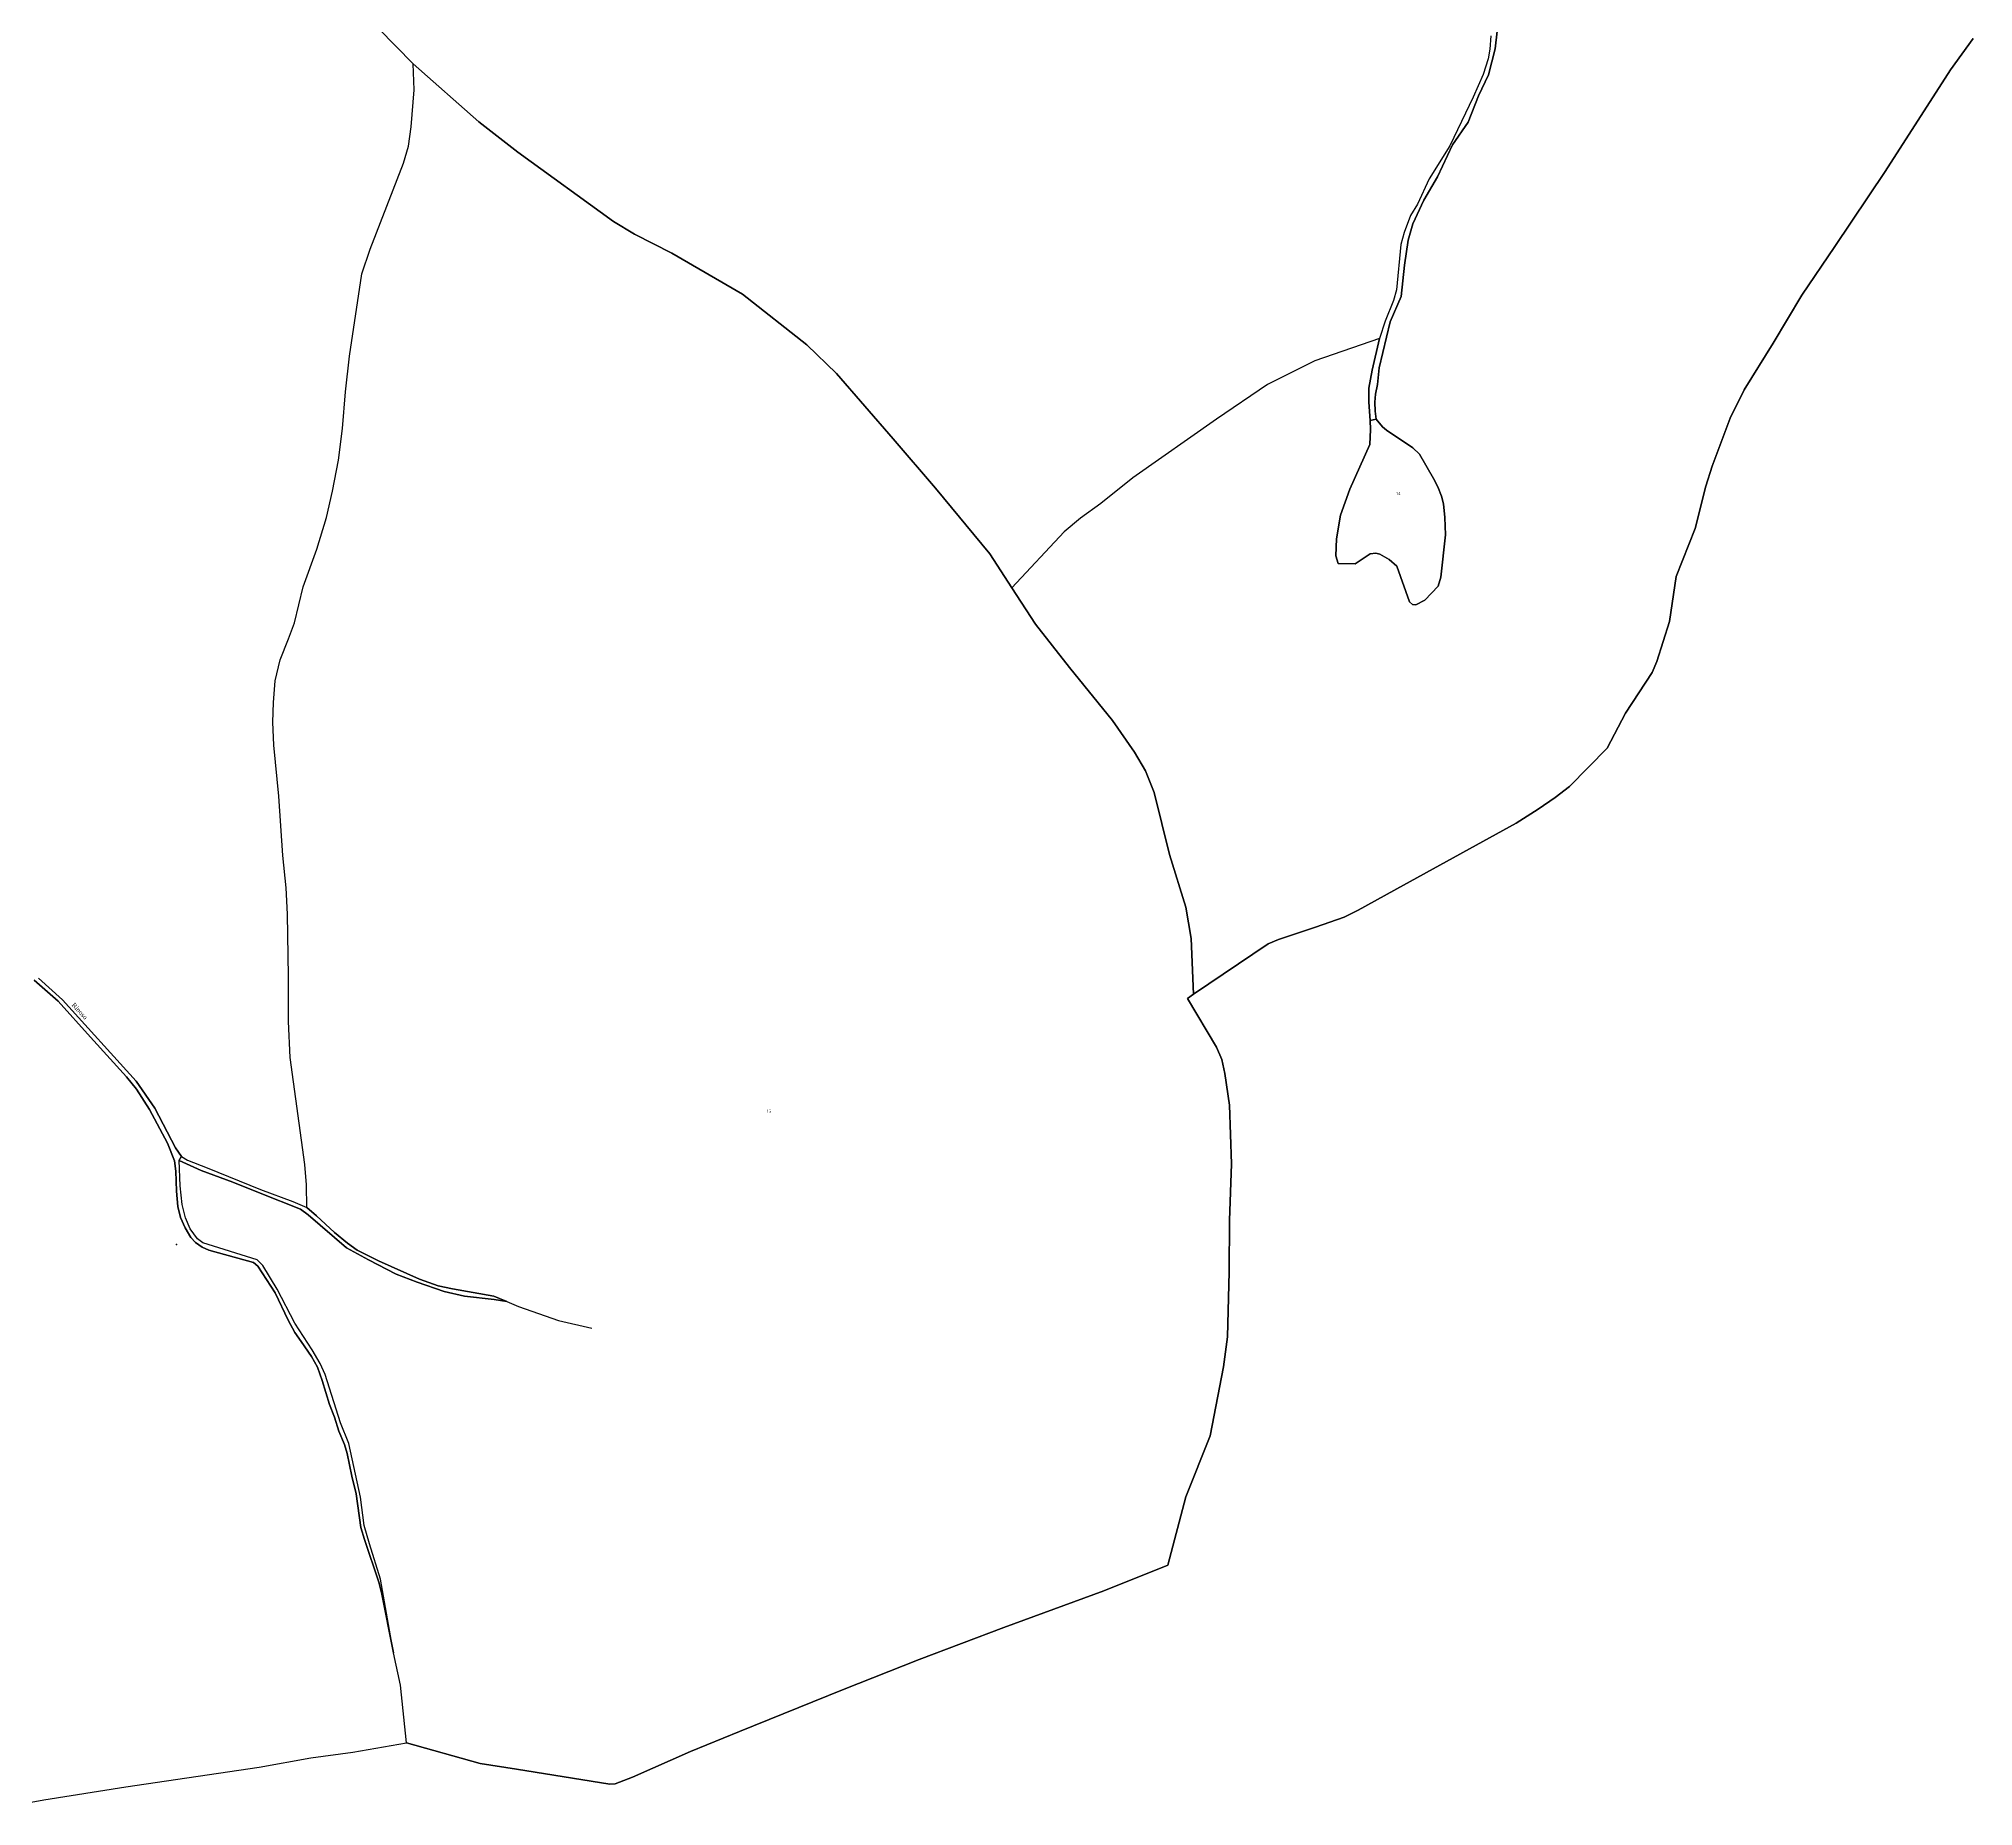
# Model space of a CAD drawing. Extents: x 1197506 to 1206978, y 6141540 to 6151741.
# Drawn here: x 1198886 to 1200152, y 6141997 to 6143154 of the extents above; entities that cross this region are included whole.
import ezdxf

# ---------------------------------------------------------------- set-up
doc = ezdxf.new("R2010")
doc.units = 0
doc.linetypes.add('CONTINU', pattern=[0])
doc.layers.get('0').update_dxf_attribs({"linetype": 'CONTINU'})
for name, color, linetype in [('1FLECHEFL', 7, 'CONTINU'), ('1LIEUDIT', 7, 'CONTINU'), ('1PARCELLE', 7, 'CONTINU'), ('1SECTION', 7, 'CONTINU'), ('1SUBDSECT', 7, 'CONTINU'), ('1TRONFLUV', 7, 'CONTINU'), ('3EAU', 7, 'CONTINU'), ('3PARCELLETEX', 7, 'CONTINU'), ('3TOPOLINE', 7, 'CONTINU'), ('3TRONFLUVTEX', 7, 'CONTINU')]:
    doc.layers.add(name, color=color, linetype=linetype)
doc.styles.get("Standard").update_dxf_attribs({"font": 'Times New Roman'})

# ---------------------------------------------------------------- blocks, each defined once
blk = doc.blocks.new('FLECHRU1')
blk.add_point((0, 0))

msp = doc.modelspace()

# ---------------------------------------------------------------- linework, layer by layer
at = {"layer": '1LIEUDIT'}
for points in [[(1198866.73, 6141996.52), (1198889.09, 6142000.79), (1198942.74, 6142009.36), (1199030.23, 6142022.25), (1199063.87, 6142028.31), (1199091.49, 6142031.89), (1199126.66, 6142038.16), (1199174.86, 6142024.53), (1199198.62, 6142020.86), (1199259.74, 6142011.03), (1199263.12, 6142011.26), (1199274.55, 6142015.57), (1199312.45, 6142032.39), (1199344.62, 6142045.61), (1199412.09, 6142072.75), (1199462.19, 6142092.73), (1199517.59, 6142113.63), (1199583.11, 6142137.72), (1199625.07, 6142154.37), (1199636.81, 6142199.19), (1199652.83, 6142239.18), (1199661.36, 6142284.4), (1199664.03, 6142303.96), (1199665.12, 6142346.48), (1199665.44, 6142380.15), (1199666.59, 6142417.27), (1199665.37, 6142455.61), (1199662.32, 6142476.46), (1199660.35, 6142485.52), (1199656.96, 6142493.54), (1199637.8, 6142525.41), (1199641.84, 6142528.26), (1199640.37, 6142564.71), (1199636.85, 6142585.27), (1199626.08, 6142619.69), (1199616.13, 6142660.46), (1199610.47, 6142674.56), (1199603.14, 6142686.69), (1199588.71, 6142707.47), (1199560.54, 6142742.32), (1199538.44, 6142770.59), (1199522.95, 6142794.35), (1199508.54, 6142816.57), (1199472.81, 6142859.65), (1199445.26, 6142891.88), (1199408.12, 6142934.75), (1199388.74, 6142953.57), (1199346.59, 6142986.7), (1199300.23, 6143013.6), (1199275.96, 6143025.94), (1199262.04, 6143034.28), (1199199.54, 6143079.64), (1199174.03, 6143099.47), (1199130.96, 6143137.59), (1199108.36, 6143160.56)], [(1200152.33, 6143154.11), (1200137.3, 6143133.67), (1200094.7, 6143067.1), (1200061.7, 6143017.89), (1200040.09, 6142986.12), (1200021.22, 6142954.68), (1200002.28, 6142924.08), (1199993.25, 6142905.43), (1199981.28, 6142874.04), (1199977.16, 6142861.01), (1199970.16, 6142833.26), (1199957.9, 6142801.84), (1199953.39, 6142772.43), (1199945.18, 6142746.23), (1199942.18, 6142738.99), (1199924.6, 6142712.42), (1199912.62, 6142689.36), (1199887.94, 6142664.24), (1199878.62, 6142657.16), (1199867.5, 6142649.49), (1199852.96, 6142640.27), (1199831.18, 6142628.22), (1199779.33, 6142599.62), (1199749.71, 6142583.22), (1199740.39, 6142578.71), (1199721.75, 6142572.17), (1199697.54, 6142564.02), (1199690.75, 6142561.26), (1199641.84, 6142528.26), (1199640.37, 6142564.71), (1199636.85, 6142585.27), (1199626.08, 6142619.69), (1199616.13, 6142660.46), (1199610.47, 6142674.56), (1199603.14, 6142686.69), (1199588.71, 6142707.47), (1199560.54, 6142742.32), (1199538.44, 6142770.59), (1199522.95, 6142794.35), (1199508.54, 6142816.57), (1199472.81, 6142859.65), (1199445.26, 6142891.88), (1199408.12, 6142934.75), (1199388.74, 6142953.57), (1199346.59, 6142986.7), (1199300.23, 6143013.6), (1199275.96, 6143025.94), (1199262.04, 6143034.28), (1199199.54, 6143079.64), (1199174.03, 6143099.47), (1199130.96, 6143137.59), (1199108.36, 6143160.56)]]:
    msp.add_lwpolyline(points, dxfattribs=at)
at = {"layer": '1PARCELLE'}
for points in [[(1198885.75, 6142538.81), (1198901.36, 6142524.56), (1198949.62, 6142471.42), (1198961.88, 6142453.64), (1198975.27, 6142427.62), (1198979.38, 6142422.09), (1198983.24, 6142419.71), (1198996.11, 6142414.61), (1199031.05, 6142400.4), (1199052.17, 6142392.46), (1199061.33, 6142388.59), (1199061.11, 6142403.5), (1199060.02, 6142416.71), (1199050.45, 6142486.83), (1199049.33, 6142510.41), (1199049.32, 6142539.91), (1199048.7, 6142580.7), (1199047.89, 6142597.92), (1199045.73, 6142619.1), (1199043.08, 6142657.9), (1199039.76, 6142691.28), (1199039.14, 6142706.49), (1199039.56, 6142719.23), (1199040.53, 6142733.59), (1199043.8, 6142747.35), (1199049.36, 6142760.94), (1199053.17, 6142771.51), (1199058.98, 6142794.94), (1199067.99, 6142819.73), (1199074.19, 6142840.43), (1199078.24, 6142857.75), (1199082.13, 6142878.09), (1199084.68, 6142898.77), (1199086.67, 6142922.74), (1199089.32, 6142946.01), (1199097.44, 6143000.02), (1199102.81, 6143016.18), (1199124.66, 6143072.47), (1199127.99, 6143083.66), (1199129.75, 6143096.35), (1199131.59, 6143120.52), (1199130.96, 6143137.59), (1199108.36, 6143160.56)], [(1199836.37, 6143155.88), (1199835.72, 6143147.11), (1199834.66, 6143140.79), (1199831.4, 6143130.55), (1199824.81, 6143115.63), (1199809.52, 6143083.73), (1199796.14, 6143062.3), (1199788.43, 6143045.55), (1199783.98, 6143038.17), (1199779.75, 6143026.98), (1199777.64, 6143019.23), (1199774.67, 6142989.45), (1199772.67, 6142982.46), (1199767.23, 6142969.06), (1199763.54, 6142957.61), (1199763.54, 6142957.61), (1199721.29, 6142943.02), (1199690.22, 6142927.46), (1199656.91, 6142904.8), (1199602.04, 6142866.34), (1199581.09, 6142849.7), (1199567.78, 6142839.95), (1199557.18, 6142831.06), (1199522.95, 6142794.35), (1199508.54, 6142816.57), (1199472.81, 6142859.65), (1199445.26, 6142891.88), (1199408.12, 6142934.75), (1199388.74, 6142953.57), (1199346.59, 6142986.7), (1199300.23, 6143013.6), (1199275.96, 6143025.94), (1199262.04, 6143034.28), (1199199.54, 6143079.64), (1199174.03, 6143099.47), (1199130.96, 6143137.59), (1199108.36, 6143160.56)], [(1199840.68, 6143158.99), (1199839.34, 6143147.33), (1199834.85, 6143130.34), (1199828.47, 6143116.58), (1199821.53, 6143099.31), (1199811.43, 6143084.55), (1199801.47, 6143063.43), (1199792.65, 6143048.19), (1199785.5, 6143032.69), (1199782.43, 6143022.02), (1199779.95, 6143005.57), (1199777.67, 6142985.2), (1199770.46, 6142968.58), (1199763.47, 6142938.52), (1199762.23, 6142927.5), (1199760.92, 6142921.19), (1199760.42, 6142915.95), (1199760.64, 6142910.09), (1199761.41, 6142904.93), (1199765.55, 6142899.92), (1199768.2, 6142897.7), (1199785.46, 6142886.14), (1199789.7, 6142881.98), (1199798.85, 6142865.99), (1199801.7, 6142860.44), (1199804.14, 6142854.49), (1199805.45, 6142849.49), (1199806.45, 6142840.34), (1199806.79, 6142829.12), (1199803.64, 6142801.4), (1199802.02, 6142795.4), (1199793.35, 6142786.37), (1199787.33, 6142783.3), (1199785.21, 6142783.4), (1199783.22, 6142785.3), (1199774.9, 6142808.55), (1199769.91, 6142812.99), (1199763.88, 6142816.47), (1199761.18, 6142817.12), (1199757.53, 6142816.65), (1199747.57, 6142810.11), (1199736.6, 6142810.23), (1199735.06, 6142815.45), (1199735.46, 6142826.51), (1199738.08, 6142841.87), (1199744.19, 6142859.02), (1199757.25, 6142888.3), (1199757.71, 6142898.02), (1199757.51, 6142903.87), (1199757.51, 6142903.87), (1199756.58, 6142915.93), (1199756.7, 6142925.05), (1199758.75, 6142936.97), (1199763.54, 6142957.61), (1199721.29, 6142943.02), (1199690.22, 6142927.46), (1199656.91, 6142904.8), (1199602.04, 6142866.34), (1199581.09, 6142849.7), (1199567.78, 6142839.95), (1199557.18, 6142831.06), (1199522.95, 6142794.35), (1199538.44, 6142770.59), (1199560.54, 6142742.32), (1199588.71, 6142707.47), (1199603.14, 6142686.69), (1199610.47, 6142674.56), (1199616.13, 6142660.46), (1199626.08, 6142619.69), (1199636.85, 6142585.27), (1199640.37, 6142564.71), (1199641.84, 6142528.26), (1199690.75, 6142561.26), (1199697.54, 6142564.02), (1199721.75, 6142572.17), (1199740.39, 6142578.71), (1199749.71, 6142583.22), (1199779.33, 6142599.62), (1199831.18, 6142628.22), (1199852.96, 6142640.27), (1199867.5, 6142649.49), (1199878.62, 6142657.16), (1199887.94, 6142664.24), (1199912.62, 6142689.36), (1199924.6, 6142712.42), (1199942.18, 6142738.99), (1199945.18, 6142746.23), (1199953.39, 6142772.43), (1199957.9, 6142801.84), (1199970.16, 6142833.26), (1199977.16, 6142861.01), (1199981.28, 6142874.04), (1199993.25, 6142905.43), (1200002.28, 6142924.08), (1200021.22, 6142954.68), (1200040.09, 6142986.12), (1200061.7, 6143017.89), (1200094.7, 6143067.1), (1200137.3, 6143133.67), (1200152.33, 6143154.11)], [(1198866.73, 6141996.52), (1198889.09, 6142000.79), (1198942.74, 6142009.36), (1199030.23, 6142022.25), (1199063.87, 6142028.31), (1199091.49, 6142031.89), (1199126.66, 6142038.16), (1199122.59, 6142075.81), (1199118, 6142097.03), (1199110.14, 6142136.52), (1199108.52, 6142143.25), (1199099.16, 6142171.29), (1199096.72, 6142179.19), (1199093.64, 6142201.2), (1199090.79, 6142212.61), (1199087.77, 6142227.6), (1199085.98, 6142233.5), (1199082.38, 6142242.13), (1199079.51, 6142251.32), (1199076.09, 6142259.7), (1199071.42, 6142275.25), (1199068.25, 6142284.18), (1199064.43, 6142291), (1199057.53, 6142300.86), (1199053.55, 6142306.83), (1199049.2, 6142314.85), (1199040.65, 6142332.82), (1199029.23, 6142350.23), (1199026.4, 6142352.51), (1198997.26, 6142360.75), (1198992.78, 6142362.69), (1198988.44, 6142365.68), (1198985.43, 6142369.08), (1198981.63, 6142375.33), (1198978.59, 6142381.99), (1198976.83, 6142389.31), (1198976.11, 6142399.29), (1198975.58, 6142412.47), (1198974.71, 6142419.21), (1198970.21, 6142430.82), (1198958.29, 6142452.83), (1198949.89, 6142466.08), (1198943.36, 6142474.16), (1198919.82, 6142500.13), (1198898.5, 6142523.68), (1198882.92, 6142537.4)]]:
    msp.add_lwpolyline(points, dxfattribs=at)
for points in [[(1199522.95, 6142794.35), (1199538.44, 6142770.59), (1199560.54, 6142742.32), (1199588.71, 6142707.47), (1199603.14, 6142686.69), (1199610.47, 6142674.56), (1199616.13, 6142660.46), (1199626.08, 6142619.69), (1199636.85, 6142585.27), (1199640.37, 6142564.71), (1199641.84, 6142528.26), (1199637.8, 6142525.41), (1199656.96, 6142493.54), (1199660.35, 6142485.52), (1199662.32, 6142476.46), (1199665.37, 6142455.61), (1199666.59, 6142417.27), (1199665.44, 6142380.15), (1199665.12, 6142346.48), (1199664.03, 6142303.96), (1199661.36, 6142284.4), (1199652.83, 6142239.18), (1199636.81, 6142199.19), (1199625.07, 6142154.37), (1199583.11, 6142137.72), (1199517.59, 6142113.63), (1199462.19, 6142092.73), (1199412.09, 6142072.75), (1199344.62, 6142045.61), (1199312.45, 6142032.39), (1199274.55, 6142015.57), (1199263.12, 6142011.26), (1199259.74, 6142011.03), (1199198.62, 6142020.86), (1199174.86, 6142024.53), (1199126.66, 6142038.16), (1199122.59, 6142075.81), (1199118, 6142097.03), (1199109.66, 6142145.29), (1199102.32, 6142168.4), (1199098.92, 6142180.41), (1199096.42, 6142199.06), (1199088.81, 6142234.1), (1199083.4, 6142247.67), (1199073.29, 6142279.21), (1199070.01, 6142286.46), (1199064.75, 6142295.53), (1199053.58, 6142312.79), (1199041.85, 6142335.08), (1199032.61, 6142350.61), (1199028.84, 6142354.47), (1198993.2, 6142365.39), (1198989.82, 6142368.04), (1198984.96, 6142374.75), (1198981.87, 6142381.93), (1198979.72, 6142390.65), (1198978.46, 6142402.78), (1198977.8, 6142419.39), (1198992.18, 6142412.95), (1199013, 6142405.28), (1199030.71, 6142398.06), (1199057.09, 6142387.45), (1199062.32, 6142383.8), (1199087.36, 6142362.17), (1199101.63, 6142354.4), (1199119.84, 6142345.08), (1199133.56, 6142339.75), (1199151.27, 6142333.63), (1199164.58, 6142330.55), (1199183.91, 6142328.45), (1199192.35, 6142327.14), (1199183.85, 6142330.64), (1199156.7, 6142335.45), (1199147.29, 6142337.43), (1199135.21, 6142341.67), (1199108.32, 6142353.79), (1199094.24, 6142360.73), (1199087.91, 6142365.24), (1199079.41, 6142372.25), (1199067.74, 6142383.12), (1199061.33, 6142388.59), (1199061.11, 6142403.5), (1199060.02, 6142416.71), (1199050.45, 6142486.83), (1199049.33, 6142510.41), (1199049.32, 6142539.91), (1199048.7, 6142580.7), (1199047.89, 6142597.92), (1199045.73, 6142619.1), (1199043.08, 6142657.9), (1199039.76, 6142691.28), (1199039.14, 6142706.49), (1199039.56, 6142719.23), (1199040.53, 6142733.59), (1199043.8, 6142747.35), (1199049.36, 6142760.94), (1199053.17, 6142771.51), (1199058.98, 6142794.94), (1199067.99, 6142819.73), (1199074.19, 6142840.43), (1199078.24, 6142857.75), (1199082.13, 6142878.09), (1199084.68, 6142898.77), (1199086.67, 6142922.74), (1199089.32, 6142946.01), (1199097.44, 6143000.02), (1199102.81, 6143016.18), (1199124.66, 6143072.47), (1199127.99, 6143083.66), (1199129.75, 6143096.35), (1199131.59, 6143120.52), (1199130.96, 6143137.59), (1199174.03, 6143099.47), (1199199.54, 6143079.64), (1199262.04, 6143034.28), (1199275.96, 6143025.94), (1199300.23, 6143013.6), (1199346.59, 6142986.7), (1199388.74, 6142953.57), (1199408.12, 6142934.75), (1199445.26, 6142891.88), (1199472.81, 6142859.65), (1199508.54, 6142816.57), (1199522.95, 6142794.35)], [(1199757.51, 6142903.87), (1199757.71, 6142898.02), (1199757.25, 6142888.3), (1199744.19, 6142859.02), (1199738.08, 6142841.87), (1199735.46, 6142826.51), (1199735.06, 6142815.45), (1199736.6, 6142810.23), (1199747.57, 6142810.11), (1199757.53, 6142816.65), (1199761.18, 6142817.12), (1199763.88, 6142816.47), (1199769.91, 6142812.99), (1199774.9, 6142808.55), (1199783.22, 6142785.3), (1199785.21, 6142783.4), (1199787.33, 6142783.3), (1199793.35, 6142786.37), (1199802.02, 6142795.4), (1199803.64, 6142801.4), (1199806.79, 6142829.12), (1199806.45, 6142840.34), (1199805.45, 6142849.49), (1199804.14, 6142854.49), (1199801.7, 6142860.44), (1199798.85, 6142865.99), (1199789.7, 6142881.98), (1199785.46, 6142886.14), (1199768.2, 6142897.7), (1199765.55, 6142899.92), (1199761.41, 6142904.93), (1199757.51, 6142903.87)]]:
    msp.add_lwpolyline(points, close=True, dxfattribs=at)
at = {"layer": '1SECTION'}
msp.add_lwpolyline([(1198866.73, 6141996.52), (1198889.09, 6142000.79), (1198942.74, 6142009.36), (1199030.23, 6142022.25), (1199063.87, 6142028.31), (1199091.49, 6142031.89), (1199126.66, 6142038.16), (1199174.86, 6142024.53), (1199198.62, 6142020.86), (1199259.74, 6142011.03), (1199263.12, 6142011.26), (1199274.55, 6142015.57), (1199312.45, 6142032.39), (1199344.62, 6142045.61), (1199412.09, 6142072.75), (1199462.19, 6142092.73), (1199517.59, 6142113.63), (1199583.11, 6142137.72), (1199625.07, 6142154.37), (1199636.81, 6142199.19), (1199652.83, 6142239.18), (1199661.36, 6142284.4), (1199664.03, 6142303.96), (1199665.12, 6142346.48), (1199665.44, 6142380.15), (1199666.59, 6142417.27), (1199665.37, 6142455.61), (1199662.32, 6142476.46), (1199660.35, 6142485.52), (1199656.96, 6142493.54), (1199637.8, 6142525.41), (1199641.84, 6142528.26), (1199690.75, 6142561.26), (1199697.54, 6142564.02), (1199721.75, 6142572.17), (1199740.39, 6142578.71), (1199749.71, 6142583.22), (1199779.33, 6142599.62), (1199831.18, 6142628.22), (1199852.96, 6142640.27), (1199867.5, 6142649.49), (1199878.62, 6142657.16), (1199887.94, 6142664.24), (1199912.62, 6142689.36), (1199924.6, 6142712.42), (1199942.18, 6142738.99), (1199945.18, 6142746.23), (1199953.39, 6142772.43), (1199957.9, 6142801.84), (1199970.16, 6142833.26), (1199977.16, 6142861.01), (1199981.28, 6142874.04), (1199993.25, 6142905.43), (1200002.28, 6142924.08), (1200021.22, 6142954.68), (1200040.09, 6142986.12), (1200061.7, 6143017.89), (1200094.7, 6143067.1), (1200137.3, 6143133.67), (1200152.33, 6143154.11)], dxfattribs=at)
at = {"layer": '1SUBDSECT'}
msp.add_lwpolyline([(1198866.73, 6141996.52), (1198889.09, 6142000.79), (1198942.74, 6142009.36), (1199030.23, 6142022.25), (1199063.87, 6142028.31), (1199091.49, 6142031.89), (1199126.66, 6142038.16), (1199174.86, 6142024.53), (1199198.62, 6142020.86), (1199259.74, 6142011.03), (1199263.12, 6142011.26), (1199274.55, 6142015.57), (1199312.45, 6142032.39), (1199344.62, 6142045.61), (1199412.09, 6142072.75), (1199462.19, 6142092.73), (1199517.59, 6142113.63), (1199583.11, 6142137.72), (1199625.07, 6142154.37), (1199636.81, 6142199.19), (1199652.83, 6142239.18), (1199661.36, 6142284.4), (1199664.03, 6142303.96), (1199665.12, 6142346.48), (1199665.44, 6142380.15), (1199666.59, 6142417.27), (1199665.37, 6142455.61), (1199662.32, 6142476.46), (1199660.35, 6142485.52), (1199656.96, 6142493.54), (1199637.8, 6142525.41), (1199641.84, 6142528.26), (1199690.75, 6142561.26), (1199697.54, 6142564.02), (1199721.75, 6142572.17), (1199740.39, 6142578.71), (1199749.71, 6142583.22), (1199779.33, 6142599.62), (1199831.18, 6142628.22), (1199852.96, 6142640.27), (1199867.5, 6142649.49), (1199878.62, 6142657.16), (1199887.94, 6142664.24), (1199912.62, 6142689.36), (1199924.6, 6142712.42), (1199942.18, 6142738.99), (1199945.18, 6142746.23), (1199953.39, 6142772.43), (1199957.9, 6142801.84), (1199970.16, 6142833.26), (1199977.16, 6142861.01), (1199981.28, 6142874.04), (1199993.25, 6142905.43), (1200002.28, 6142924.08), (1200021.22, 6142954.68), (1200040.09, 6142986.12), (1200061.7, 6143017.89), (1200094.7, 6143067.1), (1200137.3, 6143133.67), (1200152.33, 6143154.11)], dxfattribs=at)
at = {"layer": '1TRONFLUV'}
for points in [[(1199836.37, 6143155.88), (1199835.72, 6143147.11), (1199834.66, 6143140.79), (1199831.4, 6143130.55), (1199824.81, 6143115.63), (1199809.52, 6143083.73), (1199796.14, 6143062.3), (1199788.43, 6143045.55), (1199783.98, 6143038.17), (1199779.75, 6143026.98), (1199777.64, 6143019.23), (1199774.67, 6142989.45), (1199772.67, 6142982.46), (1199767.23, 6142969.06), (1199763.54, 6142957.61), (1199758.75, 6142936.97), (1199756.7, 6142925.05), (1199756.58, 6142915.93), (1199757.51, 6142903.87), (1199757.51, 6142903.87), (1199761.41, 6142904.93), (1199760.64, 6142910.09), (1199760.42, 6142915.95), (1199760.92, 6142921.19), (1199762.23, 6142927.5), (1199763.47, 6142938.52), (1199770.46, 6142968.58), (1199777.67, 6142985.2), (1199779.95, 6143005.57), (1199782.43, 6143022.02), (1199785.5, 6143032.69), (1199792.65, 6143048.19), (1199801.47, 6143063.43), (1199811.43, 6143084.55), (1199821.53, 6143099.31), (1199828.47, 6143116.58), (1199834.85, 6143130.34), (1199839.34, 6143147.33), (1199840.68, 6143158.99)], [(1198882.92, 6142537.4), (1198898.5, 6142523.68), (1198919.82, 6142500.13), (1198943.36, 6142474.16), (1198949.89, 6142466.08), (1198958.29, 6142452.83), (1198970.21, 6142430.82), (1198974.71, 6142419.21), (1198975.58, 6142412.47), (1198976.11, 6142399.29), (1198976.83, 6142389.31), (1198978.59, 6142381.99), (1198981.63, 6142375.33), (1198985.43, 6142369.08), (1198988.44, 6142365.68), (1198992.78, 6142362.69), (1198997.26, 6142360.75), (1199026.4, 6142352.51), (1199029.23, 6142350.23), (1199040.65, 6142332.82), (1199049.2, 6142314.85), (1199053.55, 6142306.83), (1199057.53, 6142300.86), (1199064.43, 6142291), (1199068.25, 6142284.18), (1199071.42, 6142275.25), (1199076.09, 6142259.7), (1199079.51, 6142251.32), (1199082.38, 6142242.13), (1199085.98, 6142233.5), (1199087.77, 6142227.6), (1199090.79, 6142212.61), (1199093.64, 6142201.2), (1199096.72, 6142179.19), (1199099.16, 6142171.29), (1199108.52, 6142143.25), (1199110.14, 6142136.52), (1199118, 6142097.03), (1199109.66, 6142145.29), (1199102.32, 6142168.4), (1199098.92, 6142180.41), (1199096.42, 6142199.06), (1199088.81, 6142234.1), (1199083.4, 6142247.67), (1199073.29, 6142279.21), (1199070.01, 6142286.46), (1199064.75, 6142295.53), (1199053.58, 6142312.79), (1199041.85, 6142335.08), (1199032.61, 6142350.61), (1199028.84, 6142354.47), (1198993.2, 6142365.39), (1198989.82, 6142368.04), (1198984.96, 6142374.75), (1198981.87, 6142381.93), (1198979.72, 6142390.65), (1198978.46, 6142402.78), (1198977.8, 6142419.39), (1198979.38, 6142422.09), (1198975.27, 6142427.62), (1198961.88, 6142453.64), (1198949.62, 6142471.42), (1198901.36, 6142524.56), (1198885.75, 6142538.81)]]:
    msp.add_lwpolyline(points, dxfattribs=at)
msp.add_lwpolyline([(1198979.38, 6142422.09), (1198983.24, 6142419.71), (1198996.11, 6142414.61), (1199031.05, 6142400.4), (1199052.17, 6142392.46), (1199061.33, 6142388.59), (1199067.74, 6142383.12), (1199079.41, 6142372.25), (1199087.91, 6142365.24), (1199094.24, 6142360.73), (1199108.32, 6142353.79), (1199135.21, 6142341.67), (1199147.29, 6142337.43), (1199156.7, 6142335.45), (1199183.85, 6142330.64), (1199192.35, 6142327.14), (1199183.91, 6142328.45), (1199164.58, 6142330.55), (1199151.27, 6142333.63), (1199133.56, 6142339.75), (1199119.84, 6142345.08), (1199101.63, 6142354.4), (1199087.36, 6142362.17), (1199062.32, 6142383.8), (1199057.09, 6142387.45), (1199030.71, 6142398.06), (1199013, 6142405.28), (1198992.18, 6142412.95), (1198977.8, 6142419.39), (1198979.38, 6142422.09)], close=True, dxfattribs=at)
at = {"layer": '3EAU'}
msp.add_lwpolyline([(1199757.51, 6142903.87), (1199757.71, 6142898.02), (1199757.25, 6142888.3), (1199744.19, 6142859.02), (1199738.08, 6142841.87), (1199735.46, 6142826.51), (1199735.06, 6142815.45), (1199736.6, 6142810.23), (1199747.57, 6142810.11), (1199757.53, 6142816.65), (1199761.18, 6142817.12), (1199763.88, 6142816.47), (1199769.91, 6142812.99), (1199774.9, 6142808.55), (1199783.22, 6142785.3), (1199785.21, 6142783.4), (1199787.33, 6142783.3), (1199793.35, 6142786.37), (1199802.02, 6142795.4), (1199803.64, 6142801.4), (1199806.79, 6142829.12), (1199806.45, 6142840.34), (1199805.45, 6142849.49), (1199804.14, 6142854.49), (1199801.7, 6142860.44), (1199798.85, 6142865.99), (1199789.7, 6142881.98), (1199785.46, 6142886.14), (1199768.2, 6142897.7), (1199765.55, 6142899.92), (1199761.41, 6142904.93), (1199757.51, 6142903.87)], close=True, dxfattribs=at)
at = {"layer": '3TOPOLINE'}
msp.add_lwpolyline([(1199192.35, 6142327.14), (1199199.96, 6142323.83), (1199226.12, 6142314.55), (1199247.88, 6142309.7)], dxfattribs=at)

# ---------------------------------------------------------------- block references
at = {"layer": '1FLECHEFL', "rotation": 97}
msp.add_blockref('FLECHRU1', (1198976.05, 6142364.46), dxfattribs=at)

# ---------------------------------------------------------------- texts
at = {"layer": '3PARCELLETEX'}
for s, p in [('14', (1199774.29, 6142855.15)), ('15', (1199362.25, 6142450.68))]:
    msp.add_text(s, height=2, dxfattribs=at).set_placement(p)
at = {"layer": '3TRONFLUVTEX'}
msp.add_text('Rinoso', height=3, rotation=312.4, dxfattribs=at).set_placement((1198907.16, 6142521.01))

doc.saveas('drawing.dxf')
